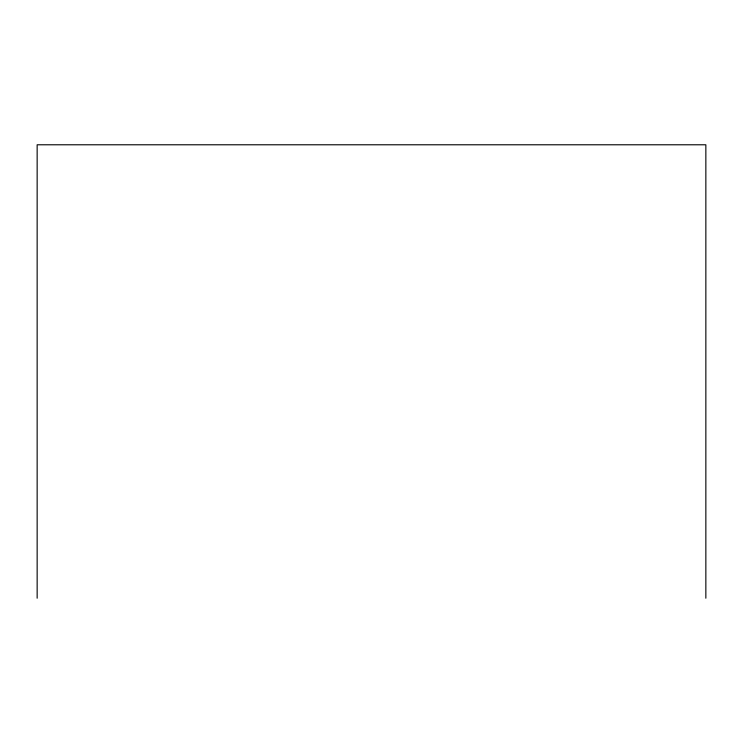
<?xml version="1.0" encoding="UTF-8"?>
<svg xmlns="http://www.w3.org/2000/svg" width="743" height="743" viewBox="0 0 743 743"><rect width="100%" height="100%" fill="white"/><g stroke="black" fill="none" stroke-linecap="round" stroke-linejoin="round"><path stroke-width="1.11" d="M705.85 598.217L705.85 144.783L37.15 144.783L37.15 598.217"/></g></svg>
